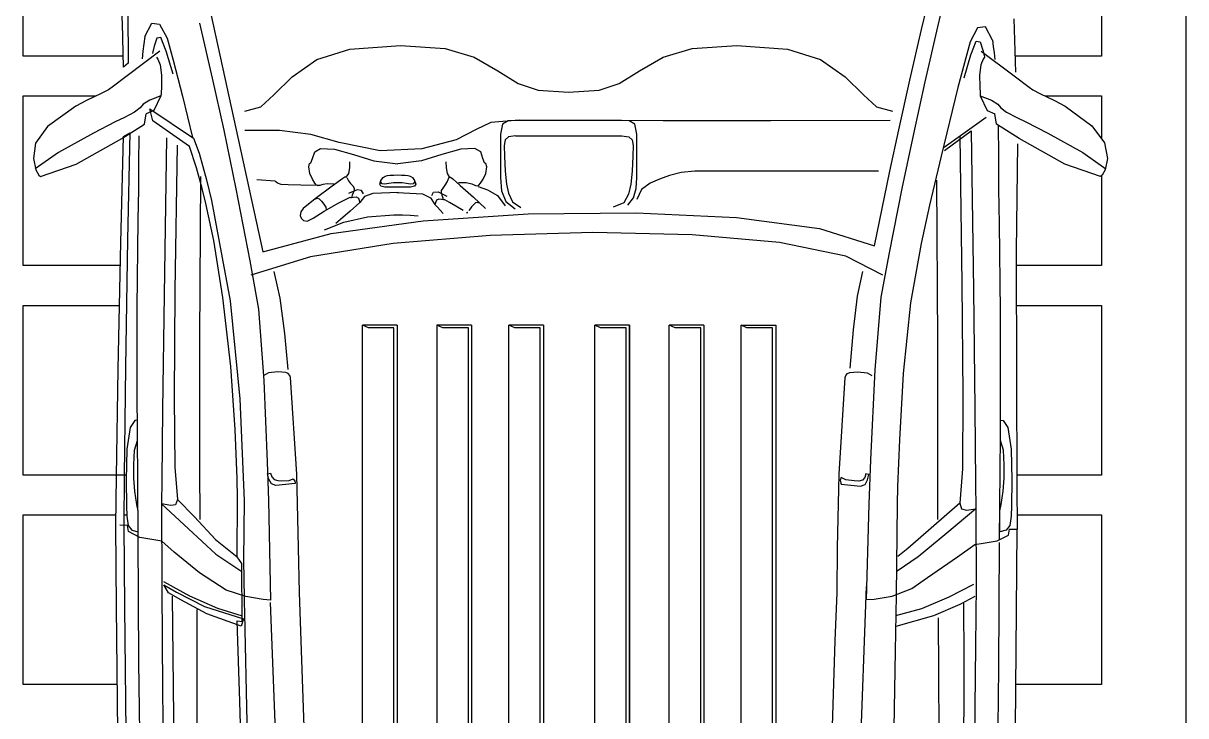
# Model space of a CAD drawing. Header units: millimetres. Extents: x 3923 to 4007, y 744 to 863.
# Drawn here: x 3928.273 to 3932.285, y 825.777 to 828.165 of the extents above; entities that cross this region are included whole.
import ezdxf

# ---------------------------------------------------------------- set-up
doc = ezdxf.new("R2010")
doc.units = ezdxf.units.MM
doc.layers.add('-HIDRO', color=8, linetype='Continuous')

# ---------------------------------------------------------------- blocks, each defined once
blk = doc.blocks.new('Austin Mini dessus')
at = {"color": 8, "flags": 128}
for points in [[(1.1117, 3.9516), (1.1466, 3.978)], [(1.1466, 3.978), (1.1788, 3.984)], [(1.1671, 3.9332), (1.2, 3.9805)], [(1.1788, 3.984), (1.2025, 3.9796)], [(1.2159, 3.9699), (1.1905, 3.8965)], [(1.2025, 3.9796), (1.2133, 3.9732)], [(1.2133, 3.9732), (1.2159, 3.9699)], [(1.0718, 3.8974), (1.1117, 3.9516)], [(1.127, 3.8612), (1.1671, 3.9332)], [(1.0602, 3.8752), (1.0718, 3.8974)], [(1.1905, 3.8965), (1.1378, 3.8027)], [(1.0455, 3.8453), (1.0602, 3.8752)], [(1.0383, 3.8304), (1.0455, 3.8453)], [(1.1035, 3.8163), (1.127, 3.8612)], [(1.0093, 3.792), (1.0326, 3.8229)], [(1.0326, 3.8229), (1.0383, 3.8304)], [(1.0842, 3.7768), (1.0947, 3.7975)], [(1.0947, 3.7975), (1.1035, 3.8163)], [(1.1378, 3.8027), (1.1088, 3.7563)], [(1.1489, 3.7991), (1.3693, 3.7967)], [(1.6304, 3.7968), (1.8484, 3.7979)], [(1.8484, 3.7979), (1.9397, 3.7986)], [(2.1078, 3.7972), (1.9397, 3.7986)], [(1.9397, 3.7828), (1.9397, 3.798)], [(0.8924, 3.7915), (1.0016, 3.7949)], [(0.9589, 3.7245), (1.0093, 3.792)], [(1.0753, 3.7651), (1.0842, 3.7768)], [(1.3693, 3.7967), (1.6304, 3.7968)], [(1.717, 3.7694), (1.7313, 3.7792)], [(1.7313, 3.7792), (1.7757, 3.7861)], [(1.7757, 3.7861), (1.8394, 3.7873)], [(1.8394, 3.7873), (1.8918, 3.7867)], [(1.8918, 3.7867), (1.9135, 3.786)], [(1.9135, 3.786), (1.9326, 3.7832)], [(1.9326, 3.7832), (1.942, 3.7759)], [(1.952, 3.781), (1.9397, 3.7828)], [(1.942, 3.7759), (1.9455, 3.763)], [(1.9641, 3.7571), (1.952, 3.781)], [(2.4284, 3.7942), (2.1078, 3.7972)], [(0.949, 3.7493), (0.9623, 3.751)], [(0.9623, 3.751), (0.9758, 3.7525)], [(1.0594, 3.7455), (1.0677, 3.7588)], [(1.0677, 3.7588), (1.0753, 3.7651)], [(1.0806, 3.7369), (1.0877, 3.7528)], [(1.1088, 3.7563), (1.0877, 3.7528)], [(1.1098, 3.7592), (1.174, 3.7599)], [(1.174, 3.7599), (1.2419, 3.7604)], [(1.2419, 3.7604), (1.3135, 3.7616)], [(1.3135, 3.7616), (1.4923, 3.7636)], [(1.4923, 3.7636), (1.6691, 3.7637)], [(1.6691, 3.7637), (1.7492, 3.7633)], [(1.716, 3.7644), (1.717, 3.7694)], [(1.7576, 3.764), (1.716, 3.7644)], [(1.7492, 3.7633), (1.9626, 3.7616)], [(1.7781, 3.7702), (1.7576, 3.764)], [(1.8082, 3.7719), (1.7781, 3.7702)], [(1.8354, 3.7719), (1.8082, 3.7719)], [(1.8622, 3.7696), (1.8354, 3.7719)], [(1.8896, 3.7653), (1.8622, 3.7696)], [(1.9022, 3.763), (1.8896, 3.7653)], [(1.9455, 3.763), (1.9022, 3.763)], [(1.9688, 3.7285), (1.9641, 3.7571)], [(1.9674, 3.7618), (2.2252, 3.7604)], [(2.2252, 3.7604), (2.4664, 3.7574)], [(0.936, 3.7475), (0.9091, 3.7332)], [(0.9091, 3.7332), (0.9111, 3.717)], [(0.936, 3.7475), (0.949, 3.7493)], [(0.9395, 3.7228), (0.9564, 3.7282)], [(0.9564, 3.7282), (0.9673, 3.7309)], [(0.9673, 3.7309), (0.9712, 3.7316)], [(0.9712, 3.7316), (0.975, 3.7288)], [(0.975, 3.7288), (0.9869, 3.7238)], [(1.0506, 3.7228), (1.0594, 3.7455)], [(1.0506, 3.7228), (1.0806, 3.7369)], [(1.0947, 3.7351), (1.1565, 3.6487)], [(1.9715, 3.7117), (1.9688, 3.7285)], [(0.9111, 3.717), (0.9395, 3.7016)], [(0.9383, 3.7145), (0.9395, 3.7228)], [(0.9665, 3.7034), (0.9383, 3.7145)], [(1.0136, 3.6893), (0.9665, 3.7034)], [(0.9869, 3.7238), (1.0083, 3.721)], [(1.0083, 3.721), (1.031, 3.7215)], [(1.031, 3.7215), (1.0455, 3.7223)], [(1.0455, 3.7223), (1.0506, 3.7228)], [(1.1226, 3.7043), (1.4484, 3.7087)], [(1.1626, 3.649), (1.1226, 3.7043)], [(1.4484, 3.7087), (1.6921, 3.7115)], [(1.6921, 3.7115), (1.8449, 3.713)], [(1.8449, 3.713), (1.8979, 3.7134)], [(1.8979, 3.7134), (2.0543, 3.714)], [(1.8979, 3.7134), (1.9484, 3.6539)], [(1.9009, 3.6943), (1.8979, 3.7134)], [(1.9964, 3.6756), (1.9715, 3.7117)], [(2.0537, 3.7091), (2.0796, 3.6584)], [(2.0543, 3.714), (2.1798, 3.7129)], [(2.094, 3.6816), (2.0773, 3.7122)], [(2.1798, 3.7129), (2.4309, 3.7103)], [(0.9395, 3.7016), (1.0331, 3.6766)], [(1.1335, 3.6804), (1.4355, 3.6849)], [(1.4355, 3.6849), (1.6643, 3.6871)], [(1.6643, 3.6871), (1.816, 3.6859)], [(1.816, 3.6859), (1.8868, 3.6804)], [(1.8868, 3.6804), (1.8979, 3.6843)], [(1.8868, 3.6804), (1.9382, 3.6219)], [(1.8979, 3.6843), (1.9009, 3.6943)], [(2.0918, 3.6884), (2.2083, 3.6887)], [(2.1175, 3.6272), (2.094, 3.6816)], [(2.2083, 3.6887), (2.4426, 3.6885)], [(1.0331, 3.6766), (1.174, 3.6425)], [(2.0389, 3.6143), (1.9964, 3.6756)], [(2.0796, 3.6584), (2.1036, 3.6021)], [(0.8566, 3.6469), (0.909, 3.6348)], [(0.909, 3.6348), (1.0218, 3.609)], [(1.174, 3.6425), (1.2747, 3.6187)], [(1.2235, 3.6328), (1.5547, 3.6348)], [(1.5547, 3.6348), (1.8149, 3.6349)], [(1.8149, 3.6349), (1.9203, 3.6346)], [(1.9484, 3.6539), (1.9968, 3.5949)], [(2.1218, 3.6365), (2.2347, 3.637)], [(2.2347, 3.637), (2.4865, 3.6382)], [(0.9143, 3.6021), (0.8666, 3.6133)], [(1.0218, 3.609), (1.1282, 3.5852)], [(1.2747, 3.6187), (1.3537, 3.601)], [(1.9382, 3.6219), (1.9794, 3.5737)], [(2.0615, 3.5818), (2.0389, 3.6143)], [(2.1391, 3.55), (2.1175, 3.6272)], [(1.0183, 3.578), (0.9143, 3.6021)], [(1.1282, 3.5852), (1.2404, 3.5618)], [(1.3537, 3.601), (1.4755, 3.5794)], [(1.9968, 3.5949), (2.0262, 3.5518)], [(2.1036, 3.6021), (2.1179, 3.5483)], [(1.12, 3.5551), (1.0183, 3.578)], [(1.2404, 3.5618), (1.3729, 3.5353)], [(1.4755, 3.5794), (1.6204, 3.564)], [(1.6204, 3.564), (1.7565, 3.5569)], [(1.9794, 3.5737), (1.9962, 3.5536)], [(2.0778, 3.5418), (2.0615, 3.5818)], [(1.0731, 3.5095), (1.0817, 3.5421)], [(1.1011, 3.5379), (1.1017, 3.2922)], [(1.2053, 3.5371), (1.12, 3.5551)], [(1.3084, 3.5158), (1.2053, 3.5371)], [(1.3729, 3.5353), (1.4635, 3.5186)], [(1.7565, 3.5569), (1.8523, 3.5529)], [(1.8523, 3.5529), (1.8885, 3.5517)], [(1.8885, 3.5517), (2.0756, 3.55)], [(2.0756, 3.55), (2.1906, 3.5477)], [(2.0837, 3.5046), (2.0778, 3.5418)], [(2.1906, 3.5477), (2.4267, 3.5434)], [(1.2049, 3.5135), (1.2049, 3.1364)], [(1.3585, 3.5054), (1.3084, 3.5158)], [(1.4186, 3.5228), (1.3793, 3.4466)], [(1.4635, 3.5186), (1.6129, 3.5061)], [(1.0484, 3.4825), (1.0731, 3.5095)], [(1.323, 3.3924), (1.3585, 3.5054)], [(1.6129, 3.5061), (1.7979, 3.497)], [(1.6169, 3.4714), (1.619, 3.4901)], [(1.619, 3.4901), (1.6245, 3.4999)], [(1.7979, 3.497), (1.8885, 3.4935)], [(1.8276, 3.494), (1.8263, 3.4879)], [(1.8263, 3.4879), (1.8336, 3.4853)], [(1.8388, 3.4912), (1.8276, 3.494)], [(1.8484, 3.4859), (1.8388, 3.4912)], [(1.8885, 3.4935), (2.0844, 3.4883)], [(2.0579, 3.4882), (2.4134, 3.475)], [(2.0844, 3.4883), (2.0837, 3.5046)], [(1.0114, 3.445), (1.0484, 3.4825)], [(1.4113, 3.481), (1.462, 3.47)], [(1.462, 3.47), (1.5309, 3.4613)], [(1.6186, 3.4546), (1.6169, 3.4714)], [(1.8336, 3.4853), (1.8396, 3.4804)], [(1.8409, 3.4637), (1.8386, 3.4462)], [(1.8396, 3.4804), (1.8416, 3.4732)], [(1.8416, 3.4732), (1.8409, 3.4637)], [(1.8478, 3.437), (1.8517, 3.4767)], [(1.8517, 3.4767), (1.8484, 3.4859)], [(0.9762, 3.3945), (1.0114, 3.445)], [(1.3793, 3.4466), (1.3517, 3.3099)], [(1.5309, 3.4613), (1.6094, 3.4548)], [(1.6207, 3.4502), (1.6186, 3.4546)], [(1.6242, 3.4468), (1.6207, 3.4502)], [(1.6285, 3.4452), (1.6242, 3.4468)], [(1.8272, 3.4328), (1.6285, 3.4452)], [(1.8386, 3.4462), (1.8339, 3.4369)], [(1.9786, 3.4297), (1.8272, 3.4328)], [(1.8339, 3.4369), (1.8395, 3.4349)], [(1.8395, 3.4349), (1.8452, 3.4359)], [(1.8452, 3.4359), (1.8478, 3.437)], [(2.0699, 3.4284), (1.9786, 3.4297)], [(2.1695, 3.4247), (2.0699, 3.4284)], [(2.3653, 3.4184), (2.1695, 3.4247)], [(0.9547, 3.3266), (0.9762, 3.3945)], [(1.3004, 3.222), (1.323, 3.3924)], [(0.9474, 3.2223), (0.9547, 3.3266)], [(1.3517, 3.3099), (1.3356, 3.1305)], [(1.521, 3.3024), (3.3849, 3.3024)], [(1.521, 3.2314), (1.521, 3.3024)], [(3.3552, 3.2953), (1.5269, 3.296)], [(1.5269, 3.296), (1.5269, 3.2434)], [(1.1017, 3.2922), (1.1017, 3.0712)], [(1.5269, 3.2434), (1.521, 3.2314)], [(3.3849, 3.2314), (1.521, 3.2314)], [(0.9535, 3.1308), (0.9474, 3.2223)], [(1.2904, 3.0155), (1.3004, 3.222)], [(1.521, 3.1548), (3.3849, 3.1548)], [(1.521, 3.1548), (3.3849, 3.1548)], [(1.521, 3.1548), (1.521, 3.0837)], [(0.9712, 3.0712), (0.9535, 3.1308)], [(1.2049, 3.1364), (1.2077, 3.1082)], [(1.3356, 3.1305), (1.3308, 2.9266)], [(3.3552, 3.1477), (1.5269, 3.1484)], [(1.5269, 3.1484), (1.5269, 3.0958)], [(1.2077, 3.1082), (1.214, 3.084)], [(1.214, 3.084), (1.2213, 3.064)], [(1.5269, 3.0958), (1.521, 3.0837)], [(3.3849, 3.0838), (1.521, 3.0838)], [(0.9991, 3.0226), (0.9712, 3.0712)], [(1.1017, 3.0712), (1.1013, 2.893)], [(1.2213, 3.064), (1.2296, 3.0447)], [(1.2296, 3.0447), (1.2425, 3.0269)], [(1.0249, 2.9807), (0.9991, 3.0226)], [(1.1087, 3.0128), (1.1016, 3.0013)], [(1.1289, 3.0172), (1.1087, 3.0128)], [(1.2179, 3.0172), (1.1289, 3.0172)], [(1.1406, 3.0076), (1.1521, 3.0095)], [(1.1521, 3.0095), (1.1745, 3.009)], [(1.2406, 3.0157), (1.2179, 3.0172)], [(1.2601, 3.01), (1.2406, 3.0157)], [(1.2425, 3.0269), (1.263, 3.0168)], [(1.275, 2.9987), (1.2601, 3.01)], [(1.2927, 2.7938), (1.2904, 3.0155)], [(1.1016, 3.0013), (1.1008, 2.9854)], [(1.1008, 2.9854), (1.1008, 2.7686)], [(1.1326, 2.9863), (1.1344, 3.0006)], [(1.1326, 2.7677), (1.1326, 2.9863)], [(1.1344, 3.0006), (1.1406, 3.0076)], [(1.1745, 3.009), (1.2048, 3.0074)], [(1.2048, 3.0074), (1.2315, 3.0045)], [(1.2315, 3.0045), (1.2524, 3.0002)], [(1.2524, 3.0002), (1.27, 2.9903)], [(1.27, 2.9903), (1.2792, 2.9682)], [(1.521, 3.0018), (3.3849, 3.0018)], [(1.521, 3.0018), (1.521, 2.9307)], [(1.521, 3.0017), (3.3849, 3.0017)], [(3.3552, 2.9947), (1.5269, 2.9954)], [(1.5269, 2.9954), (1.5269, 2.9427)], [(1.0386, 2.9396), (1.0249, 2.9807)], [(1.0427, 2.877), (1.0386, 2.9396)], [(1.5269, 2.9427), (1.521, 2.9307)], [(1.3308, 2.9266), (1.3369, 2.7159)], [(3.3849, 2.9307), (1.521, 2.9307)], [(1.1013, 2.893), (1.1007, 2.7756)], [(1.0386, 2.8145), (1.0427, 2.877)], [(1.521, 2.8252), (3.3849, 2.8252)], [(1.521, 2.8252), (3.3849, 2.8252)], [(1.521, 2.8252), (1.521, 2.7541)], [(3.3552, 2.8181), (1.5269, 2.8188)], [(1.5269, 2.8188), (1.5269, 2.7662)], [(1.0249, 2.7734), (1.0386, 2.8145)], [(0.9991, 2.7314), (1.0249, 2.7734)], [(1.1007, 2.7756), (1.1055, 2.717)], [(1.268, 2.7619), (1.2795, 2.7785)], [(1.307, 2.578), (1.2927, 2.7938)], [(1.1008, 2.7686), (1.1016, 2.7527)], [(1.1016, 2.7527), (1.1087, 2.7412)], [(1.1326, 2.7677), (1.1344, 2.7534)], [(1.1344, 2.7534), (1.1406, 2.7464)], [(1.1745, 2.745), (1.2048, 2.7466)], [(1.2048, 2.7466), (1.2315, 2.7495)], [(1.2315, 2.7495), (1.2505, 2.7536)], [(1.2453, 2.7392), (1.2676, 2.7483)], [(1.2505, 2.7536), (1.268, 2.7619)], [(1.2551, 2.7309), (1.276, 2.7469)], [(1.2676, 2.7483), (1.2824, 2.7671)], [(1.5269, 2.7662), (1.521, 2.7541)], [(3.3849, 2.7542), (1.521, 2.7542)], [(0.9712, 2.6829), (0.9991, 2.7314)], [(1.1087, 2.7412), (1.1289, 2.7368)], [(1.1289, 2.7368), (1.2179, 2.7368)], [(1.1406, 2.7464), (1.1521, 2.7446)], [(1.1521, 2.7446), (1.1745, 2.745)], [(1.2179, 2.7368), (1.2453, 2.7392)], [(1.2436, 2.7106), (1.2551, 2.7309)], [(1.1055, 2.717), (1.1196, 2.6871)], [(1.1793, 2.701), (1.1655, 2.6964)], [(1.1879, 2.7044), (1.1793, 2.701)], [(1.1894, 2.7071), (1.1879, 2.7044)], [(1.1965, 2.7087), (1.1894, 2.7071)], [(1.2102, 2.7066), (1.1965, 2.7087)], [(1.2218, 2.7011), (1.2102, 2.7066)], [(1.2296, 2.696), (1.2218, 2.7011)], [(1.2364, 2.6909), (1.2436, 2.7106)], [(1.2586, 2.6815), (1.2815, 2.7064)], [(1.3369, 2.7159), (1.3537, 2.5166)], [(0.9535, 2.6232), (0.9712, 2.6829)], [(1.1196, 2.6871), (1.1407, 2.6458)], [(1.1655, 2.6964), (1.1583, 2.6841)], [(1.1583, 2.6841), (1.1602, 2.6556)], [(1.2286, 2.6664), (1.2314, 2.6783)], [(1.2336, 2.6927), (1.2296, 2.696)], [(1.2314, 2.6783), (1.2342, 2.6856)], [(1.235, 2.6895), (1.2336, 2.6927)], [(1.2342, 2.6856), (1.235, 2.6895)], [(1.2344, 2.6544), (1.2586, 2.6815)], [(1.2705, 2.6928), (1.2693, 2.6894)], [(1.2693, 2.6894), (1.2703, 2.6857)], [(1.2703, 2.6857), (1.2746, 2.681)], [(1.2746, 2.681), (1.2785, 2.6776)], [(1.2785, 2.6776), (1.2823, 2.6745)], [(1.521, 2.6777), (3.3849, 2.6777)], [(1.521, 2.6777), (1.521, 2.6065)], [(1.521, 2.6776), (3.3849, 2.6776)], [(1.1602, 2.6556), (1.1712, 2.6165)], [(1.2206, 2.6388), (1.2344, 2.6544)], [(1.2283, 2.6506), (1.2286, 2.6664)], [(1.286, 2.6602), (1.2767, 2.6451)], [(1.2823, 2.6745), (1.286, 2.6721)], [(1.2901, 2.67), (1.2902, 2.6692)], [(1.2903, 2.6674), (1.2901, 2.67)], [(1.2902, 2.6692), (1.2903, 2.6683)], [(1.2903, 2.6683), (1.2903, 2.6674)], [(3.3552, 2.6705), (1.5269, 2.6712)], [(1.5269, 2.6712), (1.5269, 2.6186)], [(1.1407, 2.6458), (1.1591, 2.5751)], [(1.1983, 2.6254), (1.2099, 2.6274)], [(1.2099, 2.6274), (1.2179, 2.6325)], [(1.2173, 2.6328), (1.2174, 2.6346)], [(1.2179, 2.6325), (1.2173, 2.6328)], [(1.2174, 2.6346), (1.2206, 2.6388)], [(1.2179, 2.6307), (1.226, 2.6273)], [(1.226, 2.6273), (1.234, 2.623)], [(1.2691, 2.6322), (1.2637, 2.6225)], [(1.2767, 2.6451), (1.2691, 2.6322)], [(0.9474, 2.5318), (0.9535, 2.6232)], [(1.1712, 2.6165), (1.184, 2.5749)], [(1.1861, 2.6248), (1.1983, 2.6254)], [(1.234, 2.623), (1.2401, 2.6184)], [(1.2401, 2.6184), (1.2445, 2.6153)], [(1.2445, 2.6153), (1.2492, 2.6149)], [(1.2478, 2.609), (1.2564, 2.6266)], [(1.2485, 2.5997), (1.2478, 2.609)], [(1.2492, 2.6149), (1.2546, 2.6166)], [(1.2546, 2.6166), (1.2595, 2.6184)], [(1.2595, 2.6184), (1.2623, 2.6189)], [(1.2623, 2.6189), (1.2632, 2.6189)], [(1.2632, 2.6157), (1.2624, 2.6105)], [(1.2624, 2.6105), (1.2647, 2.6055)], [(1.2639, 2.6197), (1.2632, 2.6157)], [(1.2637, 2.6225), (1.2638, 2.6219)], [(1.2638, 2.6219), (1.2639, 2.6197)], [(1.2647, 2.6055), (1.2732, 2.6021)], [(1.2732, 2.6021), (1.279, 2.6074)], [(1.279, 2.6074), (1.285, 2.6129)], [(1.285, 2.6129), (1.2921, 2.6194)], [(1.5269, 2.6186), (1.521, 2.6065)], [(3.3849, 2.6066), (1.521, 2.6066)], [(1.255, 2.5958), (1.2485, 2.5997)], [(1.2515, 2.5771), (1.2598, 2.5934)], [(1.2598, 2.5934), (1.2732, 2.6021)], [(1.1591, 2.5751), (1.1632, 2.4901)], [(1.184, 2.5749), (1.1902, 2.5259)], [(1.2153, 2.5514), (1.218, 2.556)], [(1.218, 2.556), (1.2242, 2.5604)], [(1.2242, 2.5604), (1.2316, 2.5628)], [(1.2242, 2.5604), (1.2279, 2.5607)], [(1.2279, 2.5607), (1.2312, 2.5579)], [(1.2312, 2.5579), (1.2319, 2.5522)], [(1.2316, 2.5628), (1.2362, 2.5607)], [(1.2362, 2.5607), (1.2378, 2.5522)], [(1.2487, 2.5245), (1.2515, 2.5771)], [(1.2952, 2.5513), (1.2971, 2.5676)], [(1.3331, 2.3893), (1.307, 2.578)], [(0.9547, 2.4275), (0.9474, 2.5318)], [(1.2129, 2.5259), (1.213, 2.5337)], [(1.213, 2.5337), (1.2135, 2.541)], [(1.2135, 2.541), (1.2142, 2.5468)], [(1.2142, 2.5468), (1.2153, 2.5514)], [(1.2293, 2.5353), (1.2287, 2.5263)], [(1.2305, 2.5442), (1.2293, 2.5353)], [(1.2319, 2.5522), (1.2305, 2.5442)], [(1.2378, 2.5522), (1.2378, 2.4996)], [(1.2945, 2.5182), (1.2946, 2.5357)], [(1.2946, 2.5357), (1.2952, 2.5513)], [(1.184, 2.4768), (1.1902, 2.5259)], [(1.213, 2.5181), (1.2129, 2.5259)], [(1.2135, 2.5107), (1.213, 2.5181)], [(1.2142, 2.505), (1.2135, 2.5107)], [(1.2287, 2.5263), (1.2293, 2.5172)], [(1.2293, 2.5172), (1.2305, 2.5078)], [(1.2305, 2.5078), (1.2319, 2.4996)], [(1.2487, 2.5272), (1.2506, 2.4745)], [(1.2987, 2.4638), (1.2945, 2.5182)], [(1.3537, 2.5166), (1.3811, 2.3466)], [(1.521, 2.5246), (3.3849, 2.5246)], [(1.521, 2.5246), (3.3849, 2.5246)], [(1.521, 2.5246), (1.521, 2.4535)], [(3.3552, 2.5175), (1.5269, 2.5182)], [(1.5269, 2.5182), (1.5269, 2.4656)], [(1.1632, 2.4901), (1.1462, 2.4053)], [(1.2153, 2.5004), (1.2142, 2.505)], [(1.218, 2.4957), (1.2153, 2.5004)], [(1.2242, 2.4914), (1.218, 2.4957)], [(1.2316, 2.489), (1.2242, 2.4914)], [(1.2279, 2.4911), (1.2242, 2.4914)], [(1.2312, 2.4938), (1.2279, 2.4911)], [(1.2319, 2.4996), (1.2312, 2.4938)], [(1.2362, 2.4911), (1.2316, 2.489)], [(1.2378, 2.4996), (1.2362, 2.4911)], [(1.1712, 2.4352), (1.184, 2.4768)], [(1.2506, 2.4745), (1.2571, 2.4576)], [(1.3098, 2.4149), (1.2987, 2.4638)], [(1.5269, 2.4656), (1.521, 2.4535)], [(1.2352, 2.4335), (1.2399, 2.4364)], [(1.2399, 2.4364), (1.2445, 2.4366)], [(1.2447, 2.4518), (1.2434, 2.4425)], [(1.2434, 2.4425), (1.2511, 2.4245)], [(1.2445, 2.4366), (1.2498, 2.4346)], [(1.2514, 2.4554), (1.2447, 2.4518)], [(1.2571, 2.4576), (1.2692, 2.4481)], [(1.2579, 2.4403), (1.2605, 2.4451)], [(1.2585, 2.435), (1.2579, 2.4403)], [(1.2605, 2.4451), (1.2692, 2.4481)], [(1.2692, 2.4481), (1.287, 2.4285)], [(3.3849, 2.4536), (1.521, 2.4536)], [(0.9762, 2.3595), (0.9547, 2.4275)], [(1.1602, 2.3961), (1.1712, 2.4352)], [(1.1861, 2.427), (1.1983, 2.4265)], [(1.1983, 2.4265), (1.21, 2.4246)], [(1.21, 2.4246), (1.2177, 2.4194)], [(1.2177, 2.4194), (1.2172, 2.4191)], [(1.2172, 2.4191), (1.2172, 2.4174)], [(1.2172, 2.4174), (1.2201, 2.4129)], [(1.2178, 2.4212), (1.2248, 2.4245)], [(1.2201, 2.4129), (1.2359, 2.3915)], [(1.2248, 2.4245), (1.2303, 2.429)], [(1.2303, 2.429), (1.2352, 2.4335)], [(1.2498, 2.4346), (1.2546, 2.4325)], [(1.2546, 2.4325), (1.2574, 2.4319)], [(1.2574, 2.4319), (1.2583, 2.4319)], [(1.259, 2.431), (1.2585, 2.435)], [(1.2586, 2.4282), (1.2588, 2.4289)], [(1.2704, 2.4052), (1.2586, 2.4282)], [(1.2588, 2.4289), (1.259, 2.431)], [(1.287, 2.4285), (1.3044, 2.4082)], [(1.3256, 2.3754), (1.3098, 2.4149)], [(1.1462, 2.4053), (1.1298, 2.3473)], [(1.1583, 2.3676), (1.1602, 2.3961)], [(1.2319, 2.3948), (1.2313, 2.3807)], [(1.2359, 2.3915), (1.262, 2.3561)], [(1.2871, 2.3751), (1.2704, 2.4052)], [(1.3044, 2.4082), (1.3122, 2.3989)], [(1.3706, 2.2486), (1.3331, 2.3893)], [(1.1655, 2.3554), (1.1583, 2.3676)], [(1.2313, 2.3807), (1.2324, 2.3718)], [(1.2324, 2.3718), (1.2342, 2.3662)], [(1.2342, 2.3662), (1.234, 2.3268)], [(1.2342, 2.3662), (1.235, 2.3623)], [(1.2607, 2.3612), (1.2619, 2.3648)], [(1.2619, 2.3648), (1.2664, 2.3692)], [(1.2664, 2.3692), (1.2729, 2.3742)], [(1.2729, 2.3742), (1.279, 2.3779)], [(1.279, 2.3779), (1.2846, 2.3787)], [(1.3014, 2.3519), (1.2871, 2.3751)], [(1.0114, 2.309), (0.9762, 2.3595)], [(1.1298, 2.3473), (1.1216, 2.2828)], [(1.1793, 2.3508), (1.1655, 2.3554)], [(1.1879, 2.3474), (1.1793, 2.3508)], [(1.1894, 2.3447), (1.1879, 2.3474)], [(1.1965, 2.3431), (1.1894, 2.3447)], [(1.2102, 2.3451), (1.1965, 2.3431)], [(1.2218, 2.3507), (1.2102, 2.3451)], [(1.2296, 2.3558), (1.2218, 2.3507)], [(1.2336, 2.3591), (1.2296, 2.3558)], [(1.235, 2.3623), (1.2336, 2.3591)], [(1.2617, 2.3576), (1.2607, 2.3612)], [(1.262, 2.3561), (1.2817, 2.3316)], [(1.3075, 2.3397), (1.3014, 2.3519)], [(1.3811, 2.3466), (1.4186, 2.2238)], [(1.234, 2.3268), (1.2334, 2.3009)], [(1.2817, 2.3316), (1.2889, 2.3268)], [(1.2889, 2.3268), (1.2958, 2.3258)], [(1.2958, 2.3258), (1.3019, 2.3278)], [(1.3019, 2.3278), (1.3066, 2.3322)], [(1.3066, 2.3322), (1.3075, 2.3397)], [(1.8272, 2.3184), (1.6285, 2.3056)], [(1.9786, 2.3223), (1.8272, 2.3184)], [(2.0699, 2.3241), (1.9786, 2.3223)], [(2.1695, 2.3277), (2.0699, 2.3241)], [(2.3653, 2.3341), (2.1695, 2.3277)], [(1.0484, 2.2716), (1.0114, 2.309)], [(1.2334, 2.3009), (1.2323, 2.2864)], [(1.4655, 2.2834), (1.5384, 2.2936)], [(1.5384, 2.2936), (1.6121, 2.3001)], [(1.6186, 2.2962), (1.6169, 2.2793)], [(1.6207, 2.3005), (1.6186, 2.2962)], [(1.6242, 2.304), (1.6207, 2.3005)], [(1.6285, 2.3056), (1.6242, 2.304)], [(1.8366, 2.3114), (1.8412, 2.3145)], [(1.8403, 2.3032), (1.8366, 2.3114)], [(1.8406, 2.2877), (1.8403, 2.3032)], [(1.8412, 2.3145), (1.8449, 2.3155)], [(1.8449, 2.3155), (1.8464, 2.3155)], [(1.8464, 2.3155), (1.8503, 2.2758)], [(1.0731, 2.2446), (1.0484, 2.2716)], [(1.1216, 2.2828), (1.1216, 2.212)], [(1.2254, 2.2741), (1.2227, 2.2366)], [(1.2269, 2.2752), (1.2254, 2.2741)], [(1.2299, 2.279), (1.2269, 2.2752)], [(1.2323, 2.2864), (1.2299, 2.279)], [(1.4113, 2.2714), (1.4655, 2.2834)], [(1.6169, 2.2793), (1.619, 2.2606)], [(1.8322, 2.2671), (1.8383, 2.272)], [(1.8383, 2.272), (1.8402, 2.2793)], [(1.8402, 2.2793), (1.8406, 2.2877)], [(1.8503, 2.2758), (1.847, 2.2665)], [(2.0905, 2.2638), (2.4428, 2.2777)], [(0.8634, 2.1376), (1.3706, 2.2486)], [(1.4881, 2.2396), (1.6349, 2.2506)], [(1.619, 2.2606), (1.6245, 2.2509)], [(1.6349, 2.2506), (1.8016, 2.2577)], [(1.8016, 2.2577), (1.881, 2.2603)], [(1.825, 2.2645), (1.8322, 2.2671)], [(1.8262, 2.2584), (1.825, 2.2645)], [(1.8375, 2.2613), (1.8262, 2.2584)], [(1.847, 2.2665), (1.8375, 2.2613)], [(1.881, 2.2603), (2.0858, 2.2644)], [(2.0844, 2.2494), (2.0784, 2.2142)], [(2.0858, 2.2644), (2.0844, 2.2494)], [(1.0817, 2.212), (1.0731, 2.2446)], [(1.2411, 2.1935), (1.3891, 2.2224)], [(1.3891, 2.2224), (1.4881, 2.2396)], [(1.4713, 2.1819), (1.6721, 2.2014)], [(1.6721, 2.2014), (1.8808, 2.2103)], [(1.8808, 2.2103), (2.0035, 2.2094)], [(1.9914, 2.152), (2.0269, 2.2058)], [(2.0102, 2.2055), (1.9967, 2.1959)], [(2.0035, 2.2094), (2.0815, 2.2103)], [(2.1294, 2.2062), (2.0102, 2.2055)], [(2.0784, 2.2142), (2.0651, 2.1737)], [(2.0815, 2.2103), (2.0895, 2.2105)], [(2.0895, 2.2105), (2.1118, 2.2109)], [(2.0987, 2.1289), (2.1242, 2.2089)], [(2.1021, 2.1554), (2.1177, 2.2065)], [(2.1118, 2.2109), (2.1463, 2.2115)], [(2.1389, 2.2041), (2.1134, 2.1336)], [(2.1242, 2.2089), (2.1389, 2.2041)], [(2.128, 2.1963), (2.1294, 2.2062)], [(2.2935, 2.2014), (2.128, 2.1963)], [(2.1463, 2.2115), (2.305, 2.215)], [(2.4818, 2.2073), (2.2935, 2.2014)], [(2.305, 2.215), (2.4809, 2.219)], [(1.1207, 2.1686), (1.2411, 2.1935)], [(1.2652, 2.143), (1.4713, 2.1819)], [(1.606, 2.1833), (1.4643, 2.1668)], [(1.7357, 2.1921), (1.606, 2.1833)], [(1.8362, 2.1961), (1.7357, 2.1921)], [(1.8766, 2.1969), (1.8362, 2.1961)], [(1.9967, 2.1959), (1.8766, 2.1969)], [(1.961, 2.1517), (1.9967, 2.1959)], [(2.0651, 2.1737), (2.0297, 2.1186)], [(1.0142, 2.1447), (1.1207, 2.1686)], [(1.4643, 2.1668), (1.3475, 2.1478)], [(1.9146, 2.1086), (1.961, 2.1517)], [(1.9396, 2.0961), (1.9914, 2.152)], [(2.0769, 2.098), (2.1021, 2.1554)], [(0.9014, 2.1189), (1.0142, 2.1447)], [(1.1678, 2.118), (1.2232, 2.1328)], [(1.2232, 2.1328), (1.2652, 2.143)], [(1.2712, 2.132), (1.241, 2.1243)], [(1.3475, 2.1478), (1.2712, 2.132)], [(2.0692, 2.0713), (2.0987, 2.1289)], [(2.1134, 2.1336), (2.085, 2.08)], [(1.0511, 2.0835), (1.1363, 2.104)], [(1.0772, 2.0166), (1.1373, 2.1061)], [(1.1373, 2.1061), (1.1678, 2.118)], [(1.1985, 2.1123), (1.1544, 2.0979)], [(1.241, 2.1243), (1.1985, 2.1123)], [(1.216, 2.1209), (1.5491, 2.1189)], [(1.5491, 2.1189), (1.8129, 2.1188)], [(1.8129, 2.1188), (1.9203, 2.1191)], [(1.8792, 2.0733), (1.9146, 2.1086)], [(2.0297, 2.1186), (1.9872, 2.0669)], [(2.1047, 2.1129), (2.4742, 2.1134)], [(0.9769, 2.0648), (1.0511, 2.0835)], [(1.1544, 2.0979), (1.1018, 2.0227)], [(1.8882, 2.0405), (1.9396, 2.0961)], [(2.0471, 2.045), (2.0769, 2.098)], [(2.085, 2.08), (2.0706, 2.0548)], [(0.932, 2.0521), (0.9769, 2.0648)], [(1.006, 2.0645), (0.959, 2.0503)], [(1.1518, 2.0725), (1.4497, 2.0682)], [(1.4497, 2.0682), (1.6696, 2.0663)], [(1.6696, 2.0663), (1.8124, 2.0677)], [(1.8124, 2.0677), (1.8792, 2.0733)], [(1.8792, 2.0733), (1.8898, 2.0695)], [(1.8917, 2.0596), (1.8882, 2.0405)], [(1.8898, 2.0695), (1.8917, 2.0596)], [(1.9872, 2.0669), (1.9647, 2.0412)], [(2.0542, 2.0453), (2.0692, 2.0713)], [(2.0706, 2.0548), (2.0542, 2.0453)], [(2.0774, 2.0623), (2.2014, 2.0637)], [(2.2014, 2.0637), (2.4493, 2.0668)], [(0.9015, 2.0205), (0.9036, 2.0367)], [(0.9036, 2.0367), (0.932, 2.0521)], [(0.959, 2.0503), (0.9308, 2.0393)], [(0.9308, 2.0393), (0.932, 2.031)], [(0.932, 2.031), (0.9488, 2.0255)], [(0.9589, 2.0374), (1.0093, 1.97)], [(0.9712, 2.0303), (0.975, 2.0331)], [(0.975, 2.0331), (0.9869, 2.0382)], [(0.9869, 2.0382), (1.0083, 2.0409)], [(1.0083, 2.0409), (1.031, 2.0405)], [(1.031, 2.0405), (1.0455, 2.0396)], [(1.0455, 2.0396), (1.0506, 2.0392)], [(1.0506, 2.0392), (1.0806, 2.025)], [(1.0506, 2.0392), (1.0594, 2.0164)], [(1.1368, 2.0506), (1.4588, 2.0461)], [(1.4588, 2.0461), (1.6944, 2.0429)], [(1.6944, 2.0429), (1.839, 2.0411)], [(1.839, 2.0411), (1.8882, 2.0405)], [(1.8882, 2.0405), (2.0521, 2.0412)], [(1.9647, 2.0412), (1.9618, 2.0246)], [(2.0521, 2.0412), (2.1763, 2.0418)], [(2.1763, 2.0418), (2.4248, 2.0438)], [(0.9284, 2.0063), (0.9015, 2.0205)], [(0.9284, 2.0063), (0.9435, 2.0041)], [(0.9488, 2.0255), (0.9598, 2.0229)], [(0.9598, 2.0229), (0.9637, 2.0221)], [(1.0594, 2.0164), (1.0677, 2.0031)], [(1.1018, 2.0227), (1.0772, 2.0166)], [(1.0806, 2.025), (1.0877, 2.0092)], [(1.1088, 2.0056), (1.0877, 2.0092)], [(1.9618, 2.0246), (1.9568, 1.9964)], [(0.9435, 2.0041), (0.9588, 2.0023)], [(0.9588, 2.0023), (0.9744, 2.0007)], [(1.0677, 2.0031), (1.0753, 1.9968)], [(1.0753, 1.9968), (1.0842, 1.9851)], [(1.0842, 1.9851), (1.0947, 1.9644)], [(1.1378, 1.9593), (1.1088, 2.0056)], [(1.1323, 1.9939), (1.1889, 1.9933)], [(1.1889, 1.9933), (1.2417, 1.9931)], [(1.2417, 1.9931), (1.3059, 1.9922)], [(1.3059, 1.9922), (1.4847, 1.9901)], [(1.4847, 1.9901), (1.6616, 1.9901)], [(1.6616, 1.9901), (1.7416, 1.9904)], [(1.7576, 1.9915), (1.716, 1.9911)], [(1.716, 1.9911), (1.717, 1.9861)], [(1.717, 1.9861), (1.7313, 1.9762)], [(1.7416, 1.9904), (1.9551, 1.9922)], [(1.7781, 1.9852), (1.7576, 1.9915)], [(1.8082, 1.9835), (1.7781, 1.9852)], [(1.8354, 1.9836), (1.8082, 1.9835)], [(1.8622, 1.9859), (1.8354, 1.9836)], [(1.8896, 1.9901), (1.8622, 1.9859)], [(1.9022, 1.9924), (1.8896, 1.9901)], [(1.9455, 1.9924), (1.9022, 1.9924)], [(1.942, 1.9796), (1.9455, 1.9924)], [(1.9568, 1.9964), (1.9445, 1.9728)], [(1.9551, 1.9922), (2.2129, 1.9935)], [(2.2129, 1.9935), (2.454, 1.9966)], [(0.902, 1.9603), (0.8406, 1.9574)], [(0.8745, 1.9713), (0.9836, 1.9722)], [(0.9918, 1.9626), (0.902, 1.9603)], [(0.9836, 1.9722), (0.9918, 1.9626)], [(1.0093, 1.97), (1.0326, 1.939)], [(1.0947, 1.9644), (1.1035, 1.9457)], [(1.1339, 1.9626), (1.1261, 1.9756)], [(1.1261, 1.9756), (1.3452, 1.9705)], [(1.3518, 1.9569), (1.1339, 1.9626)], [(1.1905, 1.8654), (1.1378, 1.9593)], [(1.3452, 1.9705), (1.6075, 1.9666)], [(1.6075, 1.9666), (1.8305, 1.9642)], [(1.7313, 1.9762), (1.7757, 1.9693)], [(1.7757, 1.9693), (1.8394, 1.9681)], [(1.8305, 1.9642), (1.9317, 1.9633)], [(1.8394, 1.9681), (1.8918, 1.9688)], [(1.8918, 1.9688), (1.9135, 1.9694)], [(1.9135, 1.9694), (1.9326, 1.9722)], [(1.9321, 1.971), (1.9317, 1.9551)], [(1.9317, 1.9633), (2.0998, 1.9648)], [(1.9445, 1.9728), (1.9321, 1.971)], [(1.9326, 1.9722), (1.942, 1.9796)], [(2.0998, 1.9648), (2.4205, 1.9678)], [(1.0326, 1.939), (1.0383, 1.9315)], [(1.1035, 1.9457), (1.127, 1.9007)], [(1.6114, 1.9519), (1.3518, 1.9569)], [(1.8317, 1.9484), (1.6114, 1.9519)], [(1.9317, 1.9469), (1.8317, 1.9484)], [(2.1, 1.9484), (1.9317, 1.9469)], [(2.421, 1.9514), (2.1, 1.9484)], [(1.0383, 1.9315), (1.0455, 1.9166)], [(1.0455, 1.9166), (1.0602, 1.8867)], [(1.0602, 1.8867), (1.0718, 1.8645)], [(1.127, 1.9007), (1.1671, 1.8287)], [(1.0718, 1.8645), (1.1137, 1.8064)], [(1.2159, 1.792), (1.1905, 1.8654)], [(1.1671, 1.8287), (1.2, 1.7814)], [(1.1137, 1.8064), (1.1476, 1.7819)], [(1.2133, 1.7887), (1.2159, 1.792)], [(1.1476, 1.7819), (1.1788, 1.7779)], [(1.1788, 1.7779), (1.2025, 1.7823)], [(1.2025, 1.7823), (1.2133, 1.7887)]]:
    blk.add_lwpolyline(points, dxfattribs=at)

msp = doc.modelspace()

# ---------------------------------------------------------------- linework, layer by layer
at = {"layer": '-HIDRO', "linetype": 'Continuous'}
msp.add_line((3932.2851, 830.9115), (3932.2851, 825.2835), dxfattribs=at)
for points in [[(3928.6179, 828.0517), (3928.2729, 828.0517), (3928.2729, 828.6369), (3928.5868, 828.6369)], [(3931.7018, 828.6369), (3931.9944, 828.6369), (3931.9944, 828.0517), (3931.6955, 828.0517)], [(3928.6079, 827.3293), (3928.2729, 827.3293), (3928.2729, 827.9145), (3928.5241, 827.9145)], [(3931.7996, 827.9145), (3931.9944, 827.9145), (3931.9944, 827.767)], [(3931.9944, 827.6394), (3931.9944, 827.3293), (3931.7002, 827.3293)], [(3928.6285, 826.6068), (3928.2729, 826.6068), (3928.2729, 827.192), (3928.6053, 827.192)], [(3931.7002, 827.192), (3931.9944, 827.192), (3931.9944, 826.6068), (3931.7021, 826.6068)], [(3928.5975, 825.8843), (3928.2729, 825.8843), (3928.2729, 826.4695), (3928.5931, 826.4695)], [(3928.6205, 826.4695), (3928.6303, 826.4695)], [(3931.7031, 826.4695), (3931.9944, 826.4695), (3931.9944, 825.8843), (3931.6987, 825.8843)]]:
    msp.add_lwpolyline(points, dxfattribs=at)

# ---------------------------------------------------------------- block references
at = {"layer": '-HIDRO', "xscale": 1.68, "yscale": 1.68, "zscale": 1.68, "rotation": 270}
msp.add_blockref('Austin Mini dessus', (3925.3218, 829.6796), dxfattribs=at)

doc.saveas('drawing.dxf')
